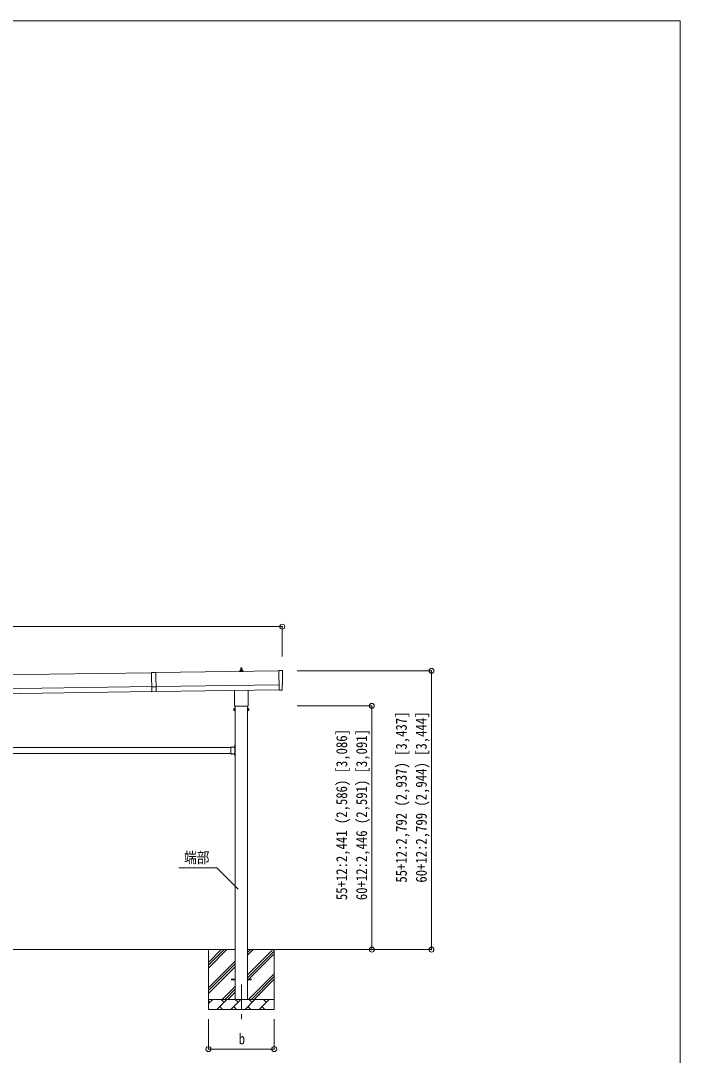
# Model space of a CAD drawing. Units: millimetres, scale not verified. Extents: x -88263 to 14131, y -29850 to 9646.
# Drawn here: x 6799 to 13424, y -742 to 9646 of the extents above; entities that cross this region are included whole.
import ezdxf
from ezdxf.enums import TextEntityAlignment as Align

# ---------------------------------------------------------------- set-up
doc = ezdxf.new("R2010")
doc.units = ezdxf.units.MM
doc.header["$LTSCALE"] = 50
doc.header["$PDMODE"] = 32
doc.header["$PDSIZE"] = 50
doc.linetypes.add('CHAIN1', pattern=[8, 5, -1, 1, -1])
doc.linetypes.add('USER8', pattern=[4, 3, -1])
for name, color, linetype, lineweight in [('0-2_建具', 4, 'Continuous', 9), ('0-4_設備', 7, 'Continuous', 9), ('0-6_手摺', 5, 'Continuous', 5), ('0-7_ハッチ', 7, 'Continuous', 9), ('F-0_ﾚｲﾔ240', 7, 'Continuous', 9)]:
    doc.layers.add(name, color=color, linetype=linetype, lineweight=lineweight)
doc.styles.add('ＭＳ ゴシック', font='')
doc.styles.get('ＭＳ ゴシック').set_extended_font_data('MS Gothic')

msp = doc.modelspace()

# ---------------------------------------------------------------- linework, layer by layer
at = {"layer": '0-2_建具'}
for p, q in [((9392.58, 3118.01), (8157.21, 3100.37)), ((8996.73, 3109.97), (8996.73, 3117.68)), ((8997.11, 3118.47), (9032.85, 3118.47)), ((8997.49, 3118.65), (9004.22, 3120.28)), ((9004.6, 3120.47), (9025.36, 3120.47)), ((9004.98, 3121.25), (9004.98, 3125.47)), ((9005.98, 3125.47), (9023.98, 3125.47)), ((9008.98, 3125.47), (9009.71, 3148.99)), ((9010.71, 3149.97), (9019.25, 3149.97)), ((9020.25, 3148.99), (9020.98, 3125.47)), ((9024.98, 3121.25), (9024.98, 3125.47)), ((9032.47, 3118.65), (9025.74, 3120.28)), ((9033.23, 3109.97), (9033.23, 3117.68)), ((8112.21, 3099.72), (2237.26, 3015.8)), ((8112.2, 3100.72), (8114.94, 2908.74)), ((9033.23, 3109.97), (8996.73, 3109.97)), ((2239.26, 2875.81), (8114.21, 2959.74)), ((2239.97, 2825.82), (8114.93, 2909.74)), ((8159.23, 2958.88), (8114.23, 2958.24)), ((8159.93, 2909.39), (8114.94, 2908.74)), ((8159.21, 2960.38), (9394.58, 2978.03)), ((8159.92, 2910.39), (9395.29, 2928.03)), ((8946.68, 2775.98), (8946.68, 2921.63)), ((9083.28, 2923.58), (9083.28, 2775.98)), ((9395.33, 2925.27), (9395.35, 2924.27)), ((9414.98, 2924.55), (9421.89, 2925.01)), ((8940.98, 2737.71), (8941.74, 2739.02)), ((8940.98, 2737.71), (8940.98, 2720.71)), ((8940.98, 2720.71), (8941.74, 2719.39)), ((8947.98, 2734.11), (8941.74, 2734.11)), ((8947.98, 2724.3), (8941.74, 2724.3)), ((8947.98, 2719.39), (8941.74, 2719.39)), ((8944.98, 2767.21), (8944.98, 2772.71)), ((9082.92, 2763.71), (8947.04, 2763.71)), ((8950.48, 2720.01), (8947.98, 2720.01)), ((8952.48, 2763.71), (8952.48, -180.22)), ((9077.48, -180.22), (9077.48, 2763.71)), ((9079.48, 2720.01), (9081.98, 2720.01)), ((9081.98, 2734.11), (9088.22, 2734.11)), ((9081.98, 2724.3), (9088.22, 2724.3)), ((9081.98, 2719.39), (9088.22, 2719.39)), ((9084.98, 2772.71), (9084.98, 2767.21)), ((9088.98, 2737.71), (9088.22, 2739.02)), ((9088.98, 2720.71), (9088.22, 2719.39)), ((9088.98, 2737.71), (9088.98, 2720.71)), ((5919.48, 2347.78), (8910.48, 2347.78)), ((5919.48, 2287.78), (8910.48, 2287.78)), ((8910.48, 2350.78), (8910.48, 2284.78)), ((8910.48, 2350.78), (8950.48, 2350.78)), ((8913.58, 2351.29), (8913.58, 2350.78)), ((8913.58, 2350.78), (8925.38, 2350.78)), ((8946.48, 2287.78), (8951.98, 2287.78)), ((8950.48, 2286.78), (8946.48, 2286.78)), ((8949.97, 2366.68), (8950.48, 2366.68)), ((8950.48, 2370.78), (8952.48, 2370.78)), ((8950.48, 2370.78), (8950.48, 2350.78)), ((8950.48, 2366.68), (8950.48, 2354.88)), ((8952.48, 2363.78), (8950.48, 2363.78)), ((8952.48, 2357.78), (8950.48, 2357.78)), ((8950.48, 2346.78), (8950.48, 2288.78)), ((8952.48, 2370.78), (8952.48, 2350.78)), ((8910.48, 2284.78), (8950.48, 2284.78)), ((8913.58, 2284.27), (8913.58, 2284.78)), ((8913.58, 2284.78), (8925.38, 2284.78)), ((8949.97, 2280.68), (8950.48, 2280.68)), ((8950.48, 2284.78), (8950.48, 2264.78)), ((8950.48, 2280.68), (8950.48, 2268.88)), ((8952.48, 2277.78), (8950.48, 2277.78)), ((8952.48, 2271.78), (8950.48, 2271.78)), ((8950.48, 2264.78), (8952.48, 2264.78)), ((8952.48, 2284.78), (8952.48, 2264.78)), ((8914.98, 24.28), (8952.48, 24.28)), ((8914.98, 15.28), (8914.98, 24.28)), ((8914.98, 15.28), (8952.48, 15.28)), ((9077.48, 24.28), (9114.98, 24.28)), ((9077.48, 15.28), (9114.98, 15.28)), ((9114.98, 15.28), (9114.98, 24.28))]:
    msp.add_line(p, q, dxfattribs=at)
at = {"layer": '0-2_建具', "color": 7, "linetype": 'CHAIN1'}
msp.add_line((9014.98, -30.22), (9014.98, -379.22), dxfattribs=at)
at = {"layer": '0-2_建具'}
for points in [[(9424.1, 3121.9), (9392.51, 3123.1), (9395.33, 2925.27)], [(8112.2, 3100.72), (8157.19, 3101.37), (8159.93, 2909.39)], [(9414.23, 2924.81), (9413.56, 2925.43), (9395.35, 2924.26)], [(9424.69, 2928.04), (9424.02, 2975.06), (9424.62, 2975.07)], [(8947.98, 2719.39), (8947.98, 2739.02), (8941.74, 2739.02)], [(8947.98, 2720.01), (8947.98, 2738.41), (8950.48, 2738.41)], [(9081.98, 2720.01), (9081.98, 2738.41), (9079.48, 2738.41)], [(9081.98, 2719.39), (9081.98, 2739.02), (9088.22, 2739.02)], [(8913.58, 2351.29), (8925.38, 2351.29), (8925.38, 2350.78)], [(8950.48, 2346.78), (8946.48, 2346.78), (8946.48, 2348.78), (8950.48, 2348.78)], [(8946.48, 2347.78), (8951.98, 2347.78), (8951.98, 2287.78)], [(8950.48, 2288.78), (8946.48, 2288.78), (8946.48, 2286.78)], [(8949.97, 2366.68), (8949.97, 2354.88), (8950.48, 2354.88)], [(8913.58, 2284.27), (8925.38, 2284.27), (8925.38, 2284.78)], [(8949.97, 2280.68), (8949.97, 2268.88), (8950.48, 2268.88)]]:
    msp.add_lwpolyline(points, dxfattribs=at)
for points in [[(8950.48, 2718.71), (8950.48, 2739.71), (8952.48, 2739.71), (8952.48, 2718.71)], [(9079.48, 2718.71), (9079.48, 2739.71), (9077.48, 2739.71), (9077.48, 2718.71)]]:
    msp.add_lwpolyline(points, close=True, dxfattribs=at)
at = {"layer": '0-2_建具', "linetype": 'USER8'}
for points in [[(8916.98, 2353.39), (8918.33, 2350.61), (8919.48, 2350)], [(8916.98, 2282.17), (8918.33, 2284.94), (8919.48, 2285.55)], [(8921.98, 2353.39), (8920.62, 2350.61), (8919.48, 2350)], [(8921.98, 2282.17), (8920.62, 2284.94), (8919.48, 2285.55)], [(8947.87, 2363.28), (8950.65, 2361.92), (8951.26, 2360.78)], [(8947.87, 2358.28), (8950.65, 2359.63), (8951.26, 2360.78)], [(8947.87, 2277.28), (8950.65, 2275.92), (8951.26, 2274.78)], [(8947.87, 2272.28), (8950.65, 2273.63), (8951.26, 2274.78)]]:
    msp.add_lwpolyline(points, dxfattribs=at)
at = {"layer": '0-2_建具'}
for centre, radius, start, end in [((8997.73, 3117.68), 1, 103.62699, 180), ((9003.98, 3121.25), 1, 283.62699, 0), ((9009.06, 3124.83), 4.13, 90, 171.17633), ((9005.98, 3124.47), 1, 90, 180), ((9010.71, 3148.97), 1, 90, 178.60509), ((9018.31, 3125.47), 4.83, 133.60282, 180), ((9011.65, 3125.47), 4.83, 0, 46.39718), ((9019.25, 3148.97), 1, 1.39491, 90), ((9020.89, 3124.83), 4.13, 8.82367, 90), ((9023.98, 3124.47), 1, 0, 90), ((9025.98, 3121.25), 1, 180, 256.37301), ((9032.23, 3117.68), 1, 0, 76.37301), ((8945.32, 2736.57), 4.34, 145.61575, 214.38425), ((8957.22, 2729.21), 16.24, 162.41205, 197.58795), ((8945.32, 2721.84), 4.34, 145.61575, 214.38425), ((8948.98, 2772.71), 4, 125.09963, 180), ((8948.98, 2767.21), 4, 180, 194.47751), ((8948.98, 2767.21), 4, 194.47751, 241.04498), ((9080.98, 2767.21), 4, 298.95502, 345.52249), ((9080.98, 2772.71), 4, 0, 54.90037), ((9080.98, 2767.21), 4, 345.52249, 360), ((9084.63, 2736.57), 4.34, 325.61575, 34.38425), ((9072.74, 2729.21), 16.24, 342.41205, 17.58795), ((9084.63, 2721.84), 4.34, 325.61575, 34.38425), ((8919.48, 2345.55), 8.23, 44.2189, 135.7811), ((8955.71, 2360.78), 8.23, 134.2189, 225.7811), ((8950.48, 2350.78), 2, 270, 0), ((8950.48, 2284.78), 2, 0, 90), ((8919.48, 2290.01), 8.23, 224.2189, 315.7811), ((8955.71, 2274.78), 8.23, 134.2189, 225.7811)]:
    msp.add_arc(centre, radius, start, end, dxfattribs=at)
for centre, major_axis, ratio, start_param, end_param in [((9423.99, 3118.9), (3, 0.04), 0.99863, 6.26838895, 7.80162176), ((14190.37, 3116.56), (-4762.89, -68.04), 0.99863, 6.26838895, 6.29767781), ((9414.91, 2925.54), (0.737, -0.68), 0.9974, 4.71238898, 5.52523108), ((9421.68, 2928), (2.21, -2.04), 0.9974, 5.52523108, 7.04113953), ((9424.55, 2979.47), (4.41, 0.06), 0.99863, 4.71238898, 6.29767781)]:
    msp.add_ellipse(centre, major_axis=major_axis, ratio=ratio, start_param=start_param, end_param=end_param, dxfattribs=at)
at = {"layer": '0-4_設備'}
for p, q in [((8952.48, 319.78), (5877.48, 319.78)), ((8684.98, 319.78), (8684.98, -280.22)), ((8684.98, 134.73), (8870.03, 319.78)), ((8684.98, 163.01), (8841.75, 319.78)), ((8684.98, 191.3), (8813.46, 319.78)), ((9077.48, 64.68), (9332.58, 319.78)), ((9077.48, 262.67), (9134.59, 319.78)), ((9077.48, 290.95), (9106.3, 319.78)), ((9724.59, 319.78), (9077.48, 319.78)), ((9344.98, 319.78), (9344.98, -280.22)), ((9077.48, 36.39), (9344.98, 303.89)), ((9077.48, 8.11), (9344.98, 275.61)), ((8684.98, -63.26), (8952.48, 204.24)), ((8684.98, -91.55), (8952.48, 175.95)), ((8684.98, -119.83), (8952.48, 147.67)), ((9087.14, -180.22), (9344.98, 77.62)), ((9115.42, -180.22), (9344.98, 49.34)), ((9143.71, -180.22), (9344.98, 21.05)), ((8822.58, -180.22), (8952.48, -50.32)), ((8850.86, -180.22), (8952.48, -78.61)), ((8684.98, -180.22), (9344.98, -180.22)), ((8684.98, -223.12), (8727.87, -180.22)), ((8699.32, -208.78), (8684.98, -194.44)), ((8769.29, -280.22), (8869.29, -180.22)), ((8840.74, -208.78), (8812.19, -180.22)), ((8879.15, -180.22), (8952.48, -106.89)), ((8910.72, -280.22), (9010.72, -180.22)), ((8982.16, -208.78), (8953.61, -180.22)), ((9052.14, -280.22), (9152.14, -180.22)), ((9123.58, -208.78), (9095.03, -180.22)), ((9193.56, -280.22), (9293.56, -180.22)), ((9265, -208.78), (9236.45, -180.22)), ((9341.7, -180.22), (9344.98, -176.94)), ((9344.98, -280.22), (8684.98, -280.22)), ((8797.85, -251.67), (8826.4, -280.22)), ((8939.27, -251.67), (8967.82, -280.22)), ((9080.69, -251.67), (9109.24, -280.22)), ((9222.11, -251.67), (9250.67, -280.22))]:
    msp.add_line(p, q, dxfattribs=at)
at = {"layer": '0-6_手摺', "color": 6, "lineweight": 9}
for p, q in [((2205.98, 3562.01), (9425.98, 3562.01)), ((9425.98, 3562.01), (9425.98, 3262.01)), ((10924.59, 3118.46), (9574.59, 3118.46)), ((10924.59, 3118.46), (10924.59, 319.78)), ((10325.59, 2766.21), (9574.59, 2766.21)), ((10325.59, 2766.21), (10325.59, 319.78)), ((10325.59, 319.78), (9724.59, 319.78)), ((10924.59, 319.78), (9724.59, 319.78)), ((8684.98, -679.22), (8684.98, -379.22)), ((9344.98, -679.22), (9344.98, -379.22)), ((8684.98, -679.22), (9344.98, -679.22))]:
    msp.add_line(p, q, dxfattribs=at)
at = {"layer": '0-6_手摺', "color": 6}
for p in [(9425.98, 3562.01), (10924.59, 3118.46), (10325.59, 2766.21), (10325.59, 319.78), (10924.59, 319.78), (8684.98, -679.22), (9344.98, -679.22)]:
    msp.add_point(p, dxfattribs=at)
at = {"layer": '0-7_ハッチ', "color": 6}
msp.add_lwpolyline([(8386.03, 1141.85), (8767.34, 1141.85), (8983.35, 925.85)], dxfattribs=at)
at = {"layer": 'F-0_ﾚｲﾔ240', "color": 5, "lineweight": 5}
for p, q in [((-13975.76, 9645.57), (13424.24, 9645.57)), ((13424.24, 9645.57), (13424.24, -9754.43))]:
    msp.add_line(p, q, dxfattribs=at)

# ---------------------------------------------------------------- texts
at = {"layer": '0-6_手摺', "color": 7, "style": 'ＭＳ ゴシック', "width": 0.85}
for s, p in [('55+12:2,792 (2,937) [3,437]', (10709.59, 992.12)), ('60+12:2,799 (2,944) [3,444]', (10909.59, 992.12)), ('55+12:2,441 (2,586) [3,086]', (10110.59, 816.38)), ('60+12:2,446 (2,591) [3,091]', (10310.59, 816.38))]:
    msp.add_text(s, height=110, rotation=90, dxfattribs=at).set_placement(p, align=Align.BOTTOM_LEFT)
msp.add_text('b', height=110, dxfattribs=at).set_placement((8988.73, -664.22), align=Align.BOTTOM_LEFT)
at = {"layer": '0-7_ハッチ', "style": 'ＭＳ ゴシック', "width": 0.85}
msp.add_text('端部', height=110, dxfattribs=at).set_placement((8439.73, 1155.54), align=Align.BOTTOM_LEFT)

doc.saveas('drawing.dxf')
